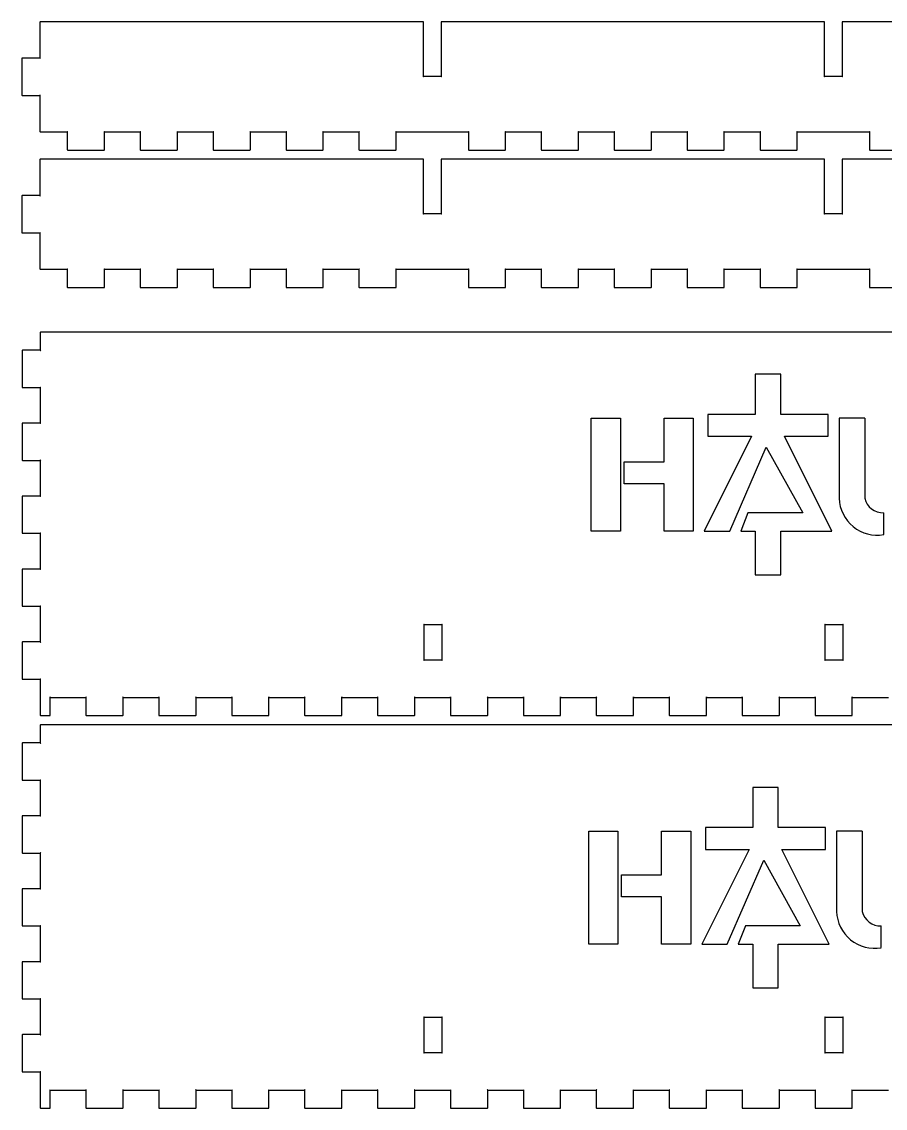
# Model space of a CAD drawing. Header units: millimetres. Extents: x -223 to 223, y -149 to 149.
# Drawn here: x -222.7 to 14.2, y -149 to 149 of the extents above; entities that cross this region are included whole.
import ezdxf

# ---------------------------------------------------------------- set-up
doc = ezdxf.new("R2010")
doc.units = ezdxf.units.MM
doc.layers.add('decoupe2', color=7, linetype='Continuous', lineweight=25, true_color=0x000000)
doc.layers.add('logo', color=1, linetype='Continuous', lineweight=25, true_color=0xff0000)

msp = doc.modelspace()

# ---------------------------------------------------------------- linework, layer by layer
at = {"layer": 'decoupe2', "color": 7, "true_color": 0xffffff}
for points in [[(-112.55, 149), (-217.55, 149)], [(-2.55, 149), (-107.55, 149)], [(107.45, 149), (2.45, 149)], [(-217.65, 148.9), (-217.65, 148.9), (-217.65, 138.9)], [(-112.45, 133.9), (-112.45, 148.9)], [(-107.65, 148.9), (-107.65, 133.9)], [(-2.45, 133.9), (-2.45, 148.9)], [(2.35, 148.9), (2.35, 133.9)], [(-222.65, 138.9), (-222.65, 128.9)], [(-217.55, 139), (-222.55, 139)], [(-107.55, 134), (-112.55, 134)], [(2.45, 134), (-2.55, 134)], [(-222.55, 128.8), (-217.55, 128.8)], [(-217.65, 128.9), (-217.65, 118.9)], [(-217.55, 118.8), (-210.05, 118.8)], [(-210.15, 118.9), (-210.15, 113.9)], [(-200.05, 118.8), (-190.05, 118.8)], [(-199.95, 113.9), (-199.95, 118.9)], [(-190.15, 118.9), (-190.15, 113.9)], [(-180.05, 118.8), (-170.05, 118.8)], [(-179.95, 113.9), (-179.95, 118.9)], [(-170.15, 118.9), (-170.15, 113.9)], [(-160.05, 118.8), (-150.05, 118.8)], [(-159.95, 113.9), (-159.95, 118.9)], [(-150.15, 118.9), (-150.15, 113.9)], [(-140.05, 118.8), (-130.05, 118.8)], [(-139.95, 113.9), (-139.95, 118.9)], [(-130.15, 118.9), (-130.15, 113.9)], [(-120.05, 118.8), (-112.55, 118.8), (-110.05, 118.8), (-107.55, 118.8), (-100.05, 118.8)], [(-119.95, 113.9), (-119.95, 118.9)], [(-100.15, 118.9), (-100.15, 113.9)], [(-90.05, 118.8), (-80.05, 118.8)], [(-89.95, 113.9), (-89.95, 118.9)], [(-80.15, 118.9), (-80.15, 113.9)], [(-70.05, 118.8), (-60.05, 118.8)], [(-69.95, 113.9), (-69.95, 118.9)], [(-60.15, 118.9), (-60.15, 113.9)], [(-50.05, 118.8), (-40.05, 118.8)], [(-49.95, 113.9), (-49.95, 118.9)], [(-40.15, 118.9), (-40.15, 113.9)], [(-30.05, 118.8), (-20.05, 118.8)], [(-29.95, 113.9), (-29.95, 118.9)], [(-20.15, 118.9), (-20.15, 113.9)], [(-10.05, 118.8), (-2.55, 118.8), (-0.05, 118.8), (2.45, 118.8), (9.95, 118.8)], [(-9.95, 113.9), (-9.95, 118.9)], [(9.85, 118.9), (9.85, 113.9)], [(-210.05, 113.8), (-200.05, 113.8)], [(-190.05, 113.8), (-180.05, 113.8)], [(-170.05, 113.8), (-160.05, 113.8)], [(-150.05, 113.8), (-140.05, 113.8)], [(-130.05, 113.8), (-120.05, 113.8)], [(-100.05, 113.8), (-90.05, 113.8)], [(-80.05, 113.8), (-70.05, 113.8)], [(-60.05, 113.8), (-50.05, 113.8)], [(-40.05, 113.8), (-30.05, 113.8)], [(-20.05, 113.8), (-10.05, 113.8)], [(9.95, 113.8), (19.95, 113.8)], [(-217.65, 111.2), (-217.65, 111.2), (-217.65, 101.2)], [(-112.55, 111.3), (-217.55, 111.3)], [(-112.45, 96.2), (-112.45, 111.2)], [(-107.65, 111.2), (-107.65, 96.2)], [(-2.55, 111.3), (-107.55, 111.3)], [(-2.45, 96.2), (-2.45, 111.2)], [(2.35, 111.2), (2.35, 96.2)], [(107.45, 111.3), (2.45, 111.3)], [(-222.65, 101.2), (-222.65, 91.2)], [(-217.55, 101.3), (-222.55, 101.3)], [(-107.55, 96.3), (-112.55, 96.3)], [(2.45, 96.3), (-2.55, 96.3)], [(-222.55, 91.1), (-217.55, 91.1)], [(-217.65, 91.2), (-217.65, 81.2)], [(-217.55, 81.1), (-210.05, 81.1)], [(-210.15, 81.2), (-210.15, 76.2)], [(-200.05, 81.1), (-190.05, 81.1)], [(-199.95, 76.2), (-199.95, 81.2)], [(-190.15, 81.2), (-190.15, 76.2)], [(-180.05, 81.1), (-170.05, 81.1)], [(-179.95, 76.2), (-179.95, 81.2)], [(-170.15, 81.2), (-170.15, 76.2)], [(-160.05, 81.1), (-150.05, 81.1)], [(-159.95, 76.2), (-159.95, 81.2)], [(-150.15, 81.2), (-150.15, 76.2)], [(-140.05, 81.1), (-130.05, 81.1)], [(-139.95, 76.2), (-139.95, 81.2)], [(-130.15, 81.2), (-130.15, 76.2)], [(-120.05, 81.1), (-112.55, 81.1), (-110.05, 81.1), (-107.55, 81.1), (-100.05, 81.1)], [(-119.95, 76.2), (-119.95, 81.2)], [(-100.15, 81.2), (-100.15, 76.2)], [(-90.05, 81.1), (-80.05, 81.1)], [(-89.95, 76.2), (-89.95, 81.2)], [(-80.15, 81.2), (-80.15, 76.2)], [(-70.05, 81.1), (-60.05, 81.1)], [(-69.95, 76.2), (-69.95, 81.2)], [(-60.15, 81.2), (-60.15, 76.2)], [(-50.05, 81.1), (-40.05, 81.1)], [(-49.95, 76.2), (-49.95, 81.2)], [(-40.15, 81.2), (-40.15, 76.2)], [(-30.05, 81.1), (-20.05, 81.1)], [(-29.95, 76.2), (-29.95, 81.2)], [(-20.15, 81.2), (-20.15, 76.2)], [(-10.05, 81.1), (-2.55, 81.1), (-0.05, 81.1), (2.45, 81.1), (9.95, 81.1)], [(-9.95, 76.2), (-9.95, 81.2)], [(9.85, 81.2), (9.85, 76.2)], [(-210.05, 76.1), (-200.05, 76.1)], [(-190.05, 76.1), (-180.05, 76.1)], [(-170.05, 76.1), (-160.05, 76.1)], [(-150.05, 76.1), (-140.05, 76.1)], [(-130.05, 76.1), (-120.05, 76.1)], [(-100.05, 76.1), (-90.05, 76.1)], [(-80.05, 76.1), (-70.05, 76.1)], [(-60.05, 76.1), (-50.05, 76.1)], [(-40.05, 76.1), (-30.05, 76.1)], [(-20.05, 76.1), (-10.05, 76.1)], [(9.95, 76.1), (19.95, 76.1)], [(-217.55, 63.8), (-217.55, 63.8), (-217.55, 58.8)], [(217.55, 63.9), (217.55, 63.9), (-217.45, 63.9)], [(-222.55, 58.8), (-222.55, 48.8)], [(-217.45, 58.9), (-222.45, 58.9)], [(-222.45, 48.7), (-217.45, 48.7)], [(-217.55, 48.8), (-217.55, 38.8)], [(-222.55, 38.8), (-222.55, 28.8)], [(-217.45, 38.9), (-222.45, 38.9)], [(-222.45, 28.7), (-217.45, 28.7)], [(-217.55, 28.8), (-217.55, 18.8)], [(-222.55, 18.8), (-222.55, 8.8)], [(-217.45, 18.9), (-222.45, 18.9)], [(-222.45, 8.7), (-217.45, 8.7)], [(-217.55, 8.8), (-217.55, -1.2)], [(-222.55, -1.2), (-222.55, -11.2)], [(-217.45, -1.1), (-222.45, -1.1)], [(-222.45, -11.3), (-217.45, -11.3)], [(-217.55, -11.2), (-217.55, -21.2)], [(-222.55, -21.2), (-222.55, -31.2)], [(-217.45, -21.1), (-222.45, -21.1)], [(-222.45, -31.3), (-217.45, -31.3)], [(-217.55, -31.2), (-217.55, -36.2), (-217.55, -41.2)], [(-214.95, -36.3), (-204.95, -36.3)], [(-214.85, -41.2), (-214.85, -36.2)], [(-205.05, -36.2), (-205.05, -41.2)], [(-194.95, -36.3), (-184.95, -36.3)], [(-194.85, -41.2), (-194.85, -36.2)], [(-185.05, -36.2), (-185.05, -41.2)], [(-174.95, -36.3), (-164.95, -36.3)], [(-174.85, -41.2), (-174.85, -36.2)], [(-165.05, -36.2), (-165.05, -41.2)], [(-154.95, -36.3), (-144.95, -36.3)], [(-154.85, -41.2), (-154.85, -36.2)], [(-145.05, -36.2), (-145.05, -41.2)], [(-134.95, -36.3), (-124.95, -36.3)], [(-134.85, -41.2), (-134.85, -36.2)], [(-125.05, -36.2), (-125.05, -41.2)], [(-114.95, -36.3), (-104.95, -36.3)], [(-114.85, -41.2), (-114.85, -36.2)], [(-105.05, -36.2), (-105.05, -41.2)], [(-94.95, -36.3), (-84.95, -36.3)], [(-94.85, -41.2), (-94.85, -36.2)], [(-85.05, -36.2), (-85.05, -41.2)], [(-74.95, -36.3), (-64.95, -36.3)], [(-74.85, -41.2), (-74.85, -36.2)], [(-65.05, -36.2), (-65.05, -41.2)], [(-54.95, -36.3), (-44.95, -36.3)], [(-54.85, -41.2), (-54.85, -36.2)], [(-45.05, -36.2), (-45.05, -41.2)], [(-34.95, -36.3), (-24.95, -36.3)], [(-34.85, -41.2), (-34.85, -36.2)], [(-25.05, -36.2), (-25.05, -41.2)], [(-14.95, -36.3), (-4.95, -36.3)], [(-14.85, -41.2), (-14.85, -36.2)], [(-5.05, -36.2), (-5.05, -41.2)], [(5.05, -36.3), (15.05, -36.3)], [(5.15, -41.2), (5.15, -36.2)], [(-217.45, -41.3), (-214.95, -41.3)], [(-204.95, -41.3), (-194.95, -41.3)], [(-184.95, -41.3), (-174.95, -41.3)], [(-164.95, -41.3), (-154.95, -41.3)], [(-144.95, -41.3), (-134.95, -41.3)], [(-124.95, -41.3), (-114.95, -41.3)], [(-104.95, -41.3), (-94.95, -41.3)], [(-84.95, -41.3), (-74.95, -41.3)], [(-64.95, -41.3), (-54.95, -41.3)], [(-44.95, -41.3), (-34.95, -41.3)], [(-24.95, -41.3), (-14.95, -41.3)], [(-4.95, -41.3), (5.05, -41.3)], [(-217.55, -43.9), (-217.55, -43.9), (-217.55, -48.9)], [(217.55, -43.8), (217.55, -43.8), (-217.45, -43.8)], [(-222.55, -48.9), (-222.55, -58.9)], [(-217.45, -48.8), (-222.45, -48.8)], [(-222.45, -59), (-217.45, -59)], [(-217.55, -58.9), (-217.55, -68.9)], [(-222.55, -68.9), (-222.55, -78.9)], [(-217.45, -68.8), (-222.45, -68.8)], [(-222.45, -79), (-217.45, -79)], [(-217.55, -78.9), (-217.55, -88.9)], [(-222.55, -88.9), (-222.55, -98.9)], [(-217.45, -88.8), (-222.45, -88.8)], [(-222.45, -99), (-217.45, -99)], [(-217.55, -98.9), (-217.55, -108.9)], [(-222.55, -108.9), (-222.55, -118.9)], [(-217.45, -108.8), (-222.45, -108.8)], [(-222.45, -119), (-217.45, -119)], [(-217.55, -118.9), (-217.55, -128.9)], [(-222.55, -128.9), (-222.55, -138.9)], [(-217.45, -128.8), (-222.45, -128.8)], [(-222.45, -139), (-217.45, -139)], [(-217.55, -138.9), (-217.55, -143.9), (-217.55, -148.9)], [(-214.95, -144), (-204.95, -144)], [(-214.85, -148.9), (-214.85, -143.9)], [(-205.05, -143.9), (-205.05, -148.9)], [(-194.95, -144), (-184.95, -144)], [(-194.85, -148.9), (-194.85, -143.9)], [(-185.05, -143.9), (-185.05, -148.9)], [(-174.95, -144), (-164.95, -144)], [(-174.85, -148.9), (-174.85, -143.9)], [(-165.05, -143.9), (-165.05, -148.9)], [(-154.95, -144), (-144.95, -144)], [(-154.85, -148.9), (-154.85, -143.9)], [(-145.05, -143.9), (-145.05, -148.9)], [(-134.95, -144), (-124.95, -144)], [(-134.85, -148.9), (-134.85, -143.9)], [(-125.05, -143.9), (-125.05, -148.9)], [(-114.95, -144), (-104.95, -144)], [(-114.85, -148.9), (-114.85, -143.9)], [(-105.05, -143.9), (-105.05, -148.9)], [(-94.95, -144), (-84.95, -144)], [(-94.85, -148.9), (-94.85, -143.9)], [(-85.05, -143.9), (-85.05, -148.9)], [(-74.95, -144), (-64.95, -144)], [(-74.85, -148.9), (-74.85, -143.9)], [(-65.05, -143.9), (-65.05, -148.9)], [(-54.95, -144), (-44.95, -144)], [(-54.85, -148.9), (-54.85, -143.9)], [(-45.05, -143.9), (-45.05, -148.9)], [(-34.95, -144), (-24.95, -144)], [(-34.85, -148.9), (-34.85, -143.9)], [(-25.05, -143.9), (-25.05, -148.9)], [(-14.95, -144), (-4.95, -144)], [(-14.85, -148.9), (-14.85, -143.9)], [(-5.05, -143.9), (-5.05, -148.9)], [(5.05, -144), (15.05, -144)], [(5.15, -148.9), (5.15, -143.9)], [(-217.45, -149), (-214.95, -149)], [(-204.95, -149), (-194.95, -149)], [(-184.95, -149), (-174.95, -149)], [(-164.95, -149), (-154.95, -149)], [(-144.95, -149), (-134.95, -149)], [(-124.95, -149), (-114.95, -149)], [(-104.95, -149), (-94.95, -149)], [(-84.95, -149), (-74.95, -149)], [(-64.95, -149), (-54.95, -149)], [(-44.95, -149), (-34.95, -149)], [(-24.95, -149), (-14.95, -149)], [(-4.95, -149), (5.05, -149)]]:
    msp.add_lwpolyline(points, dxfattribs=at)
at = {"layer": 'decoupe2', "color": 5, "true_color": 0x0000ff}
for points in [[(-112.35, -16.31), (-107.35, -16.31)], [(-112.25, -26.21), (-112.25, -16.21)], [(-107.45, -16.21), (-107.45, -26.21)], [(-2.35, -16.31), (2.65, -16.31)], [(-2.25, -26.21), (-2.25, -16.21)], [(2.55, -16.21), (2.55, -26.21)], [(-107.35, -26.1), (-112.35, -26.1)], [(2.65, -26.1), (-2.35, -26.1)], [(-112.35, -124.01), (-107.35, -124.01)], [(-112.25, -133.9), (-112.25, -123.9)], [(-107.45, -123.9), (-107.45, -133.9)], [(-2.35, -124.01), (2.65, -124.01)], [(-2.25, -133.9), (-2.25, -123.9)], [(2.55, -123.9), (2.55, -133.9)], [(-107.35, -133.8), (-112.35, -133.8)], [(2.65, -133.8), (-2.35, -133.8)]]:
    msp.add_lwpolyline(points, dxfattribs=at)
at = {"layer": 'decoupe2', "color": 7, "true_color": 0xffffff}
for points in [[(-217.55, 149), (-217.61, 149), (-217.65, 148.96), (-217.65, 148.9)], [(-112.45, 148.9), (-112.45, 148.96), (-112.49, 149), (-112.55, 149)], [(-107.55, 149), (-107.61, 149), (-107.65, 148.96), (-107.65, 148.9)], [(-2.45, 148.9), (-2.45, 148.96), (-2.49, 149), (-2.55, 149)], [(2.45, 149), (2.39, 149), (2.35, 148.96), (2.35, 148.9)], [(-222.55, 139), (-222.61, 139), (-222.65, 138.96), (-222.65, 138.9)], [(-217.65, 138.9), (-217.65, 138.96), (-217.61, 139), (-217.55, 139)], [(-112.55, 134), (-112.5, 134), (-112.45, 133.96), (-112.45, 133.9)], [(-107.65, 133.9), (-107.65, 133.96), (-107.61, 134), (-107.55, 134)], [(-2.55, 134), (-2.5, 134), (-2.45, 133.96), (-2.45, 133.9)], [(2.35, 133.9), (2.35, 133.96), (2.39, 134), (2.45, 134)], [(-222.65, 128.9), (-222.65, 128.85), (-222.61, 128.8), (-222.55, 128.8)], [(-217.55, 128.8), (-217.61, 128.8), (-217.65, 128.84), (-217.65, 128.9)], [(-217.65, 118.9), (-217.65, 118.85), (-217.61, 118.8), (-217.55, 118.8)], [(-210.05, 118.8), (-210.11, 118.8), (-210.15, 118.84), (-210.15, 118.9)], [(-199.95, 118.9), (-199.95, 118.85), (-199.99, 118.8), (-200.05, 118.8)], [(-190.05, 118.8), (-190.11, 118.8), (-190.15, 118.84), (-190.15, 118.9)], [(-179.95, 118.9), (-179.95, 118.85), (-179.99, 118.8), (-180.05, 118.8)], [(-170.05, 118.8), (-170.11, 118.8), (-170.15, 118.84), (-170.15, 118.9)], [(-159.95, 118.9), (-159.95, 118.85), (-159.99, 118.8), (-160.05, 118.8)], [(-150.05, 118.8), (-150.11, 118.8), (-150.15, 118.84), (-150.15, 118.9)], [(-139.95, 118.9), (-139.95, 118.85), (-139.99, 118.8), (-140.05, 118.8)], [(-130.05, 118.8), (-130.11, 118.8), (-130.15, 118.84), (-130.15, 118.9)], [(-119.95, 118.9), (-119.95, 118.85), (-119.99, 118.8), (-120.05, 118.8)], [(-100.05, 118.8), (-100.11, 118.8), (-100.15, 118.84), (-100.15, 118.9)], [(-89.95, 118.9), (-89.95, 118.85), (-89.99, 118.8), (-90.05, 118.8)], [(-80.05, 118.8), (-80.11, 118.8), (-80.15, 118.84), (-80.15, 118.9)], [(-69.95, 118.9), (-69.95, 118.85), (-69.99, 118.8), (-70.05, 118.8)], [(-60.05, 118.8), (-60.11, 118.8), (-60.15, 118.84), (-60.15, 118.9)], [(-49.95, 118.9), (-49.95, 118.85), (-49.99, 118.8), (-50.05, 118.8)], [(-40.05, 118.8), (-40.11, 118.8), (-40.15, 118.84), (-40.15, 118.9)], [(-29.95, 118.9), (-29.95, 118.85), (-29.99, 118.8), (-30.05, 118.8)], [(-20.05, 118.8), (-20.11, 118.8), (-20.15, 118.84), (-20.15, 118.9)], [(-9.95, 118.9), (-9.95, 118.85), (-9.99, 118.8), (-10.05, 118.8)], [(9.95, 118.8), (9.89, 118.8), (9.85, 118.84), (9.85, 118.9)], [(-210.15, 113.9), (-210.15, 113.85), (-210.11, 113.8), (-210.05, 113.8)], [(-200.05, 113.8), (-200, 113.8), (-199.95, 113.84), (-199.95, 113.9)], [(-190.15, 113.9), (-190.15, 113.85), (-190.11, 113.8), (-190.05, 113.8)], [(-180.05, 113.8), (-180, 113.8), (-179.95, 113.84), (-179.95, 113.9)], [(-170.15, 113.9), (-170.15, 113.85), (-170.11, 113.8), (-170.05, 113.8)], [(-160.05, 113.8), (-160, 113.8), (-159.95, 113.84), (-159.95, 113.9)], [(-150.15, 113.9), (-150.15, 113.85), (-150.11, 113.8), (-150.05, 113.8)], [(-140.05, 113.8), (-140, 113.8), (-139.95, 113.84), (-139.95, 113.9)], [(-130.15, 113.9), (-130.15, 113.85), (-130.11, 113.8), (-130.05, 113.8)], [(-120.05, 113.8), (-120, 113.8), (-119.95, 113.84), (-119.95, 113.9)], [(-100.15, 113.9), (-100.15, 113.85), (-100.11, 113.8), (-100.05, 113.8)], [(-90.05, 113.8), (-90, 113.8), (-89.95, 113.84), (-89.95, 113.9)], [(-80.15, 113.9), (-80.15, 113.85), (-80.11, 113.8), (-80.05, 113.8)], [(-70.05, 113.8), (-70, 113.8), (-69.95, 113.84), (-69.95, 113.9)], [(-60.15, 113.9), (-60.15, 113.85), (-60.11, 113.8), (-60.05, 113.8)], [(-50.05, 113.8), (-50, 113.8), (-49.95, 113.84), (-49.95, 113.9)], [(-40.15, 113.9), (-40.15, 113.85), (-40.11, 113.8), (-40.05, 113.8)], [(-30.05, 113.8), (-30, 113.8), (-29.95, 113.84), (-29.95, 113.9)], [(-20.15, 113.9), (-20.15, 113.85), (-20.11, 113.8), (-20.05, 113.8)], [(-10.05, 113.8), (-10, 113.8), (-9.95, 113.84), (-9.95, 113.9)], [(9.85, 113.9), (9.85, 113.85), (9.89, 113.8), (9.95, 113.8)], [(-217.55, 111.3), (-217.61, 111.3), (-217.65, 111.26), (-217.65, 111.2)], [(-112.45, 111.2), (-112.45, 111.26), (-112.49, 111.3), (-112.55, 111.3)], [(-107.55, 111.3), (-107.61, 111.3), (-107.65, 111.26), (-107.65, 111.2)], [(-2.45, 111.2), (-2.45, 111.26), (-2.49, 111.3), (-2.55, 111.3)], [(2.45, 111.3), (2.39, 111.3), (2.35, 111.26), (2.35, 111.2)], [(-222.55, 101.3), (-222.61, 101.3), (-222.65, 101.26), (-222.65, 101.2)], [(-217.65, 101.2), (-217.65, 101.26), (-217.61, 101.3), (-217.55, 101.3)], [(-112.55, 96.3), (-112.5, 96.3), (-112.45, 96.26), (-112.45, 96.2)], [(-107.65, 96.2), (-107.65, 96.26), (-107.61, 96.3), (-107.55, 96.3)], [(-2.55, 96.3), (-2.5, 96.3), (-2.45, 96.26), (-2.45, 96.2)], [(2.35, 96.2), (2.35, 96.26), (2.39, 96.3), (2.45, 96.3)], [(-222.65, 91.2), (-222.65, 91.15), (-222.61, 91.1), (-222.55, 91.1)], [(-217.55, 91.1), (-217.61, 91.1), (-217.65, 91.14), (-217.65, 91.2)], [(-217.65, 81.2), (-217.65, 81.15), (-217.61, 81.1), (-217.55, 81.1)], [(-210.05, 81.1), (-210.11, 81.1), (-210.15, 81.14), (-210.15, 81.2)], [(-199.95, 81.2), (-199.95, 81.15), (-199.99, 81.1), (-200.05, 81.1)], [(-190.05, 81.1), (-190.11, 81.1), (-190.15, 81.14), (-190.15, 81.2)], [(-179.95, 81.2), (-179.95, 81.15), (-179.99, 81.1), (-180.05, 81.1)], [(-170.05, 81.1), (-170.11, 81.1), (-170.15, 81.14), (-170.15, 81.2)], [(-159.95, 81.2), (-159.95, 81.15), (-159.99, 81.1), (-160.05, 81.1)], [(-150.05, 81.1), (-150.11, 81.1), (-150.15, 81.14), (-150.15, 81.2)], [(-139.95, 81.2), (-139.95, 81.15), (-139.99, 81.1), (-140.05, 81.1)], [(-130.05, 81.1), (-130.11, 81.1), (-130.15, 81.14), (-130.15, 81.2)], [(-119.95, 81.2), (-119.95, 81.15), (-119.99, 81.1), (-120.05, 81.1)], [(-100.05, 81.1), (-100.11, 81.1), (-100.15, 81.14), (-100.15, 81.2)], [(-89.95, 81.2), (-89.95, 81.15), (-89.99, 81.1), (-90.05, 81.1)], [(-80.05, 81.1), (-80.11, 81.1), (-80.15, 81.14), (-80.15, 81.2)], [(-69.95, 81.2), (-69.95, 81.15), (-69.99, 81.1), (-70.05, 81.1)], [(-60.05, 81.1), (-60.11, 81.1), (-60.15, 81.14), (-60.15, 81.2)], [(-49.95, 81.2), (-49.95, 81.15), (-49.99, 81.1), (-50.05, 81.1)], [(-40.05, 81.1), (-40.11, 81.1), (-40.15, 81.14), (-40.15, 81.2)], [(-29.95, 81.2), (-29.95, 81.15), (-29.99, 81.1), (-30.05, 81.1)], [(-20.05, 81.1), (-20.11, 81.1), (-20.15, 81.14), (-20.15, 81.2)], [(-9.95, 81.2), (-9.95, 81.15), (-9.99, 81.1), (-10.05, 81.1)], [(9.95, 81.1), (9.89, 81.1), (9.85, 81.14), (9.85, 81.2)], [(-210.15, 76.2), (-210.15, 76.15), (-210.11, 76.1), (-210.05, 76.1)], [(-200.05, 76.1), (-200, 76.1), (-199.95, 76.14), (-199.95, 76.2)], [(-190.15, 76.2), (-190.15, 76.15), (-190.11, 76.1), (-190.05, 76.1)], [(-180.05, 76.1), (-180, 76.1), (-179.95, 76.14), (-179.95, 76.2)], [(-170.15, 76.2), (-170.15, 76.15), (-170.11, 76.1), (-170.05, 76.1)], [(-160.05, 76.1), (-160, 76.1), (-159.95, 76.14), (-159.95, 76.2)], [(-150.15, 76.2), (-150.15, 76.15), (-150.11, 76.1), (-150.05, 76.1)], [(-140.05, 76.1), (-140, 76.1), (-139.95, 76.14), (-139.95, 76.2)], [(-130.15, 76.2), (-130.15, 76.15), (-130.11, 76.1), (-130.05, 76.1)], [(-120.05, 76.1), (-120, 76.1), (-119.95, 76.14), (-119.95, 76.2)], [(-100.15, 76.2), (-100.15, 76.15), (-100.11, 76.1), (-100.05, 76.1)], [(-90.05, 76.1), (-90, 76.1), (-89.95, 76.14), (-89.95, 76.2)], [(-80.15, 76.2), (-80.15, 76.15), (-80.11, 76.1), (-80.05, 76.1)], [(-70.05, 76.1), (-70, 76.1), (-69.95, 76.14), (-69.95, 76.2)], [(-60.15, 76.2), (-60.15, 76.15), (-60.11, 76.1), (-60.05, 76.1)], [(-50.05, 76.1), (-50, 76.1), (-49.95, 76.14), (-49.95, 76.2)], [(-40.15, 76.2), (-40.15, 76.15), (-40.11, 76.1), (-40.05, 76.1)], [(-30.05, 76.1), (-30, 76.1), (-29.95, 76.14), (-29.95, 76.2)], [(-20.15, 76.2), (-20.15, 76.15), (-20.11, 76.1), (-20.05, 76.1)], [(-10.05, 76.1), (-10, 76.1), (-9.95, 76.14), (-9.95, 76.2)], [(9.85, 76.2), (9.85, 76.15), (9.89, 76.1), (9.95, 76.1)], [(-217.45, 63.9), (-217.5, 63.9), (-217.55, 63.86), (-217.55, 63.8)], [(-222.45, 58.9), (-222.5, 58.9), (-222.55, 58.86), (-222.55, 58.8)], [(-217.55, 58.8), (-217.55, 58.85), (-217.51, 58.9), (-217.45, 58.9)], [(-222.55, 48.8), (-222.55, 48.74), (-222.51, 48.7), (-222.45, 48.7)], [(-217.45, 48.7), (-217.5, 48.7), (-217.55, 48.74), (-217.55, 48.8)], [(-222.45, 38.9), (-222.5, 38.9), (-222.55, 38.86), (-222.55, 38.8)], [(-217.55, 38.8), (-217.55, 38.85), (-217.51, 38.9), (-217.45, 38.9)], [(-222.55, 28.8), (-222.55, 28.74), (-222.51, 28.7), (-222.45, 28.7)], [(-217.45, 28.7), (-217.5, 28.7), (-217.55, 28.74), (-217.55, 28.8)], [(-222.45, 18.9), (-222.5, 18.9), (-222.55, 18.86), (-222.55, 18.8)], [(-217.55, 18.8), (-217.55, 18.85), (-217.51, 18.9), (-217.45, 18.9)], [(-222.55, 8.8), (-222.55, 8.74), (-222.51, 8.7), (-222.45, 8.7)], [(-217.45, 8.7), (-217.5, 8.7), (-217.55, 8.74), (-217.55, 8.8)], [(-222.45, -1.1), (-222.5, -1.1), (-222.55, -1.14), (-222.55, -1.2)], [(-217.55, -1.2), (-217.55, -1.15), (-217.51, -1.1), (-217.45, -1.1)], [(-222.55, -11.2), (-222.55, -11.26), (-222.51, -11.3), (-222.45, -11.3)], [(-217.45, -11.3), (-217.5, -11.3), (-217.55, -11.26), (-217.55, -11.2)], [(-222.45, -21.1), (-222.5, -21.1), (-222.55, -21.14), (-222.55, -21.2)], [(-217.55, -21.2), (-217.55, -21.15), (-217.51, -21.1), (-217.45, -21.1)], [(-222.55, -31.2), (-222.55, -31.26), (-222.51, -31.3), (-222.45, -31.3)], [(-217.45, -31.3), (-217.5, -31.3), (-217.55, -31.26), (-217.55, -31.2)], [(-214.85, -36.2), (-214.85, -36.26), (-214.89, -36.3), (-214.95, -36.3)], [(-204.95, -36.3), (-205, -36.3), (-205.05, -36.26), (-205.05, -36.2)], [(-194.85, -36.2), (-194.85, -36.26), (-194.89, -36.3), (-194.95, -36.3)], [(-184.95, -36.3), (-185, -36.3), (-185.05, -36.26), (-185.05, -36.2)], [(-174.85, -36.2), (-174.85, -36.26), (-174.89, -36.3), (-174.95, -36.3)], [(-164.95, -36.3), (-165, -36.3), (-165.05, -36.26), (-165.05, -36.2)], [(-154.85, -36.2), (-154.85, -36.26), (-154.89, -36.3), (-154.95, -36.3)], [(-144.95, -36.3), (-145, -36.3), (-145.05, -36.26), (-145.05, -36.2)], [(-134.85, -36.2), (-134.85, -36.26), (-134.89, -36.3), (-134.95, -36.3)], [(-124.95, -36.3), (-125, -36.3), (-125.05, -36.26), (-125.05, -36.2)], [(-114.85, -36.2), (-114.85, -36.26), (-114.89, -36.3), (-114.95, -36.3)], [(-104.95, -36.3), (-105, -36.3), (-105.05, -36.26), (-105.05, -36.2)], [(-94.85, -36.2), (-94.85, -36.26), (-94.89, -36.3), (-94.95, -36.3)], [(-84.95, -36.3), (-85, -36.3), (-85.05, -36.26), (-85.05, -36.2)], [(-74.85, -36.2), (-74.85, -36.26), (-74.89, -36.3), (-74.95, -36.3)], [(-64.95, -36.3), (-65, -36.3), (-65.05, -36.26), (-65.05, -36.2)], [(-54.85, -36.2), (-54.85, -36.26), (-54.89, -36.3), (-54.95, -36.3)], [(-44.95, -36.3), (-45, -36.3), (-45.05, -36.26), (-45.05, -36.2)], [(-34.85, -36.2), (-34.85, -36.26), (-34.89, -36.3), (-34.95, -36.3)], [(-24.95, -36.3), (-25, -36.3), (-25.05, -36.26), (-25.05, -36.2)], [(-14.85, -36.2), (-14.85, -36.26), (-14.89, -36.3), (-14.95, -36.3)], [(-4.95, -36.3), (-5, -36.3), (-5.05, -36.26), (-5.05, -36.2)], [(5.15, -36.2), (5.15, -36.26), (5.11, -36.3), (5.05, -36.3)], [(-217.55, -41.2), (-217.55, -41.26), (-217.51, -41.3), (-217.45, -41.3)], [(-214.95, -41.3), (-214.89, -41.3), (-214.85, -41.26), (-214.85, -41.2)], [(-205.05, -41.2), (-205.05, -41.26), (-205.01, -41.3), (-204.95, -41.3)], [(-194.95, -41.3), (-194.89, -41.3), (-194.85, -41.26), (-194.85, -41.2)], [(-185.05, -41.2), (-185.05, -41.26), (-185.01, -41.3), (-184.95, -41.3)], [(-174.95, -41.3), (-174.89, -41.3), (-174.85, -41.26), (-174.85, -41.2)], [(-165.05, -41.2), (-165.05, -41.26), (-165.01, -41.3), (-164.95, -41.3)], [(-154.95, -41.3), (-154.89, -41.3), (-154.85, -41.26), (-154.85, -41.2)], [(-145.05, -41.2), (-145.05, -41.26), (-145.01, -41.3), (-144.95, -41.3)], [(-134.95, -41.3), (-134.89, -41.3), (-134.85, -41.26), (-134.85, -41.2)], [(-125.05, -41.2), (-125.05, -41.26), (-125.01, -41.3), (-124.95, -41.3)], [(-114.95, -41.3), (-114.89, -41.3), (-114.85, -41.26), (-114.85, -41.2)], [(-105.05, -41.2), (-105.05, -41.26), (-105.01, -41.3), (-104.95, -41.3)], [(-94.95, -41.3), (-94.89, -41.3), (-94.85, -41.26), (-94.85, -41.2)], [(-85.05, -41.2), (-85.05, -41.26), (-85.01, -41.3), (-84.95, -41.3)], [(-74.95, -41.3), (-74.89, -41.3), (-74.85, -41.26), (-74.85, -41.2)], [(-65.05, -41.2), (-65.05, -41.26), (-65.01, -41.3), (-64.95, -41.3)], [(-54.95, -41.3), (-54.89, -41.3), (-54.85, -41.26), (-54.85, -41.2)], [(-45.05, -41.2), (-45.05, -41.26), (-45.01, -41.3), (-44.95, -41.3)], [(-34.95, -41.3), (-34.89, -41.3), (-34.85, -41.26), (-34.85, -41.2)], [(-25.05, -41.2), (-25.05, -41.26), (-25.01, -41.3), (-24.95, -41.3)], [(-14.95, -41.3), (-14.89, -41.3), (-14.85, -41.26), (-14.85, -41.2)], [(-5.05, -41.2), (-5.05, -41.26), (-5.01, -41.3), (-4.95, -41.3)], [(5.05, -41.3), (5.11, -41.3), (5.15, -41.26), (5.15, -41.2)], [(-217.45, -43.8), (-217.5, -43.8), (-217.55, -43.84), (-217.55, -43.9)], [(-222.45, -48.8), (-222.5, -48.8), (-222.55, -48.84), (-222.55, -48.9)], [(-217.55, -48.9), (-217.55, -48.85), (-217.51, -48.8), (-217.45, -48.8)], [(-222.55, -58.9), (-222.55, -58.96), (-222.51, -59), (-222.45, -59)], [(-217.45, -59), (-217.5, -59), (-217.55, -58.96), (-217.55, -58.9)], [(-222.45, -68.8), (-222.5, -68.8), (-222.55, -68.84), (-222.55, -68.9)], [(-217.55, -68.9), (-217.55, -68.85), (-217.51, -68.8), (-217.45, -68.8)], [(-222.55, -78.9), (-222.55, -78.96), (-222.51, -79), (-222.45, -79)], [(-217.45, -79), (-217.5, -79), (-217.55, -78.96), (-217.55, -78.9)], [(-222.45, -88.8), (-222.5, -88.8), (-222.55, -88.84), (-222.55, -88.9)], [(-217.55, -88.9), (-217.55, -88.85), (-217.51, -88.8), (-217.45, -88.8)], [(-222.55, -98.9), (-222.55, -98.96), (-222.51, -99), (-222.45, -99)], [(-217.45, -99), (-217.5, -99), (-217.55, -98.96), (-217.55, -98.9)], [(-222.45, -108.8), (-222.5, -108.8), (-222.55, -108.84), (-222.55, -108.9)], [(-217.55, -108.9), (-217.55, -108.85), (-217.51, -108.8), (-217.45, -108.8)], [(-222.55, -118.9), (-222.55, -118.96), (-222.51, -119), (-222.45, -119)], [(-217.45, -119), (-217.5, -119), (-217.55, -118.96), (-217.55, -118.9)], [(-222.45, -128.8), (-222.5, -128.8), (-222.55, -128.84), (-222.55, -128.9)], [(-217.55, -128.9), (-217.55, -128.85), (-217.51, -128.8), (-217.45, -128.8)], [(-222.55, -138.9), (-222.55, -138.96), (-222.51, -139), (-222.45, -139)], [(-217.45, -139), (-217.5, -139), (-217.55, -138.96), (-217.55, -138.9)], [(-214.85, -143.9), (-214.85, -143.96), (-214.89, -144), (-214.95, -144)], [(-204.95, -144), (-205, -144), (-205.05, -143.96), (-205.05, -143.9)], [(-194.85, -143.9), (-194.85, -143.96), (-194.89, -144), (-194.95, -144)], [(-184.95, -144), (-185, -144), (-185.05, -143.96), (-185.05, -143.9)], [(-174.85, -143.9), (-174.85, -143.96), (-174.89, -144), (-174.95, -144)], [(-164.95, -144), (-165, -144), (-165.05, -143.96), (-165.05, -143.9)], [(-154.85, -143.9), (-154.85, -143.96), (-154.89, -144), (-154.95, -144)], [(-144.95, -144), (-145, -144), (-145.05, -143.96), (-145.05, -143.9)], [(-134.85, -143.9), (-134.85, -143.96), (-134.89, -144), (-134.95, -144)], [(-124.95, -144), (-125, -144), (-125.05, -143.96), (-125.05, -143.9)], [(-114.85, -143.9), (-114.85, -143.96), (-114.89, -144), (-114.95, -144)], [(-104.95, -144), (-105, -144), (-105.05, -143.96), (-105.05, -143.9)], [(-94.85, -143.9), (-94.85, -143.96), (-94.89, -144), (-94.95, -144)], [(-84.95, -144), (-85, -144), (-85.05, -143.96), (-85.05, -143.9)], [(-74.85, -143.9), (-74.85, -143.96), (-74.89, -144), (-74.95, -144)], [(-64.95, -144), (-65, -144), (-65.05, -143.96), (-65.05, -143.9)], [(-54.85, -143.9), (-54.85, -143.96), (-54.89, -144), (-54.95, -144)], [(-44.95, -144), (-45, -144), (-45.05, -143.96), (-45.05, -143.9)], [(-34.85, -143.9), (-34.85, -143.96), (-34.89, -144), (-34.95, -144)], [(-24.95, -144), (-25, -144), (-25.05, -143.96), (-25.05, -143.9)], [(-14.85, -143.9), (-14.85, -143.96), (-14.89, -144), (-14.95, -144)], [(-4.95, -144), (-5, -144), (-5.05, -143.96), (-5.05, -143.9)], [(5.15, -143.9), (5.15, -143.96), (5.11, -144), (5.05, -144)], [(-217.55, -148.9), (-217.55, -148.96), (-217.51, -149), (-217.45, -149)], [(-214.95, -149), (-214.89, -149), (-214.85, -148.96), (-214.85, -148.9)], [(-205.05, -148.9), (-205.05, -148.96), (-205.01, -149), (-204.95, -149)], [(-194.95, -149), (-194.89, -149), (-194.85, -148.96), (-194.85, -148.9)], [(-185.05, -148.9), (-185.05, -148.96), (-185.01, -149), (-184.95, -149)], [(-174.95, -149), (-174.89, -149), (-174.85, -148.96), (-174.85, -148.9)], [(-165.05, -148.9), (-165.05, -148.96), (-165.01, -149), (-164.95, -149)], [(-154.95, -149), (-154.89, -149), (-154.85, -148.96), (-154.85, -148.9)], [(-145.05, -148.9), (-145.05, -148.96), (-145.01, -149), (-144.95, -149)], [(-134.95, -149), (-134.89, -149), (-134.85, -148.96), (-134.85, -148.9)], [(-125.05, -148.9), (-125.05, -148.96), (-125.01, -149), (-124.95, -149)], [(-114.95, -149), (-114.89, -149), (-114.85, -148.96), (-114.85, -148.9)], [(-105.05, -148.9), (-105.05, -148.96), (-105.01, -149), (-104.95, -149)], [(-94.95, -149), (-94.89, -149), (-94.85, -148.96), (-94.85, -148.9)], [(-85.05, -148.9), (-85.05, -148.96), (-85.01, -149), (-84.95, -149)], [(-74.95, -149), (-74.89, -149), (-74.85, -148.96), (-74.85, -148.9)], [(-65.05, -148.9), (-65.05, -148.96), (-65.01, -149), (-64.95, -149)], [(-54.95, -149), (-54.89, -149), (-54.85, -148.96), (-54.85, -148.9)], [(-45.05, -148.9), (-45.05, -148.96), (-45.01, -149), (-44.95, -149)], [(-34.95, -149), (-34.89, -149), (-34.85, -148.96), (-34.85, -148.9)], [(-25.05, -148.9), (-25.05, -148.96), (-25.01, -149), (-24.95, -149)], [(-14.95, -149), (-14.89, -149), (-14.85, -148.96), (-14.85, -148.9)], [(-5.05, -148.9), (-5.05, -148.96), (-5.01, -149), (-4.95, -149)], [(5.05, -149), (5.11, -149), (5.15, -148.96), (5.15, -148.9)]]:
    msp.add_open_spline(points, degree=3, dxfattribs=at)
at = {"layer": 'decoupe2', "color": 5, "true_color": 0x0000ff}
for points in [[(-112.25, -16.21), (-112.25, -16.26), (-112.29, -16.31), (-112.35, -16.31)], [(-107.35, -16.31), (-107.41, -16.31), (-107.45, -16.26), (-107.45, -16.21)], [(-2.25, -16.21), (-2.25, -16.26), (-2.29, -16.31), (-2.35, -16.31)], [(2.65, -16.31), (2.59, -16.31), (2.55, -16.26), (2.55, -16.21)], [(-112.35, -26.1), (-112.3, -26.1), (-112.25, -26.15), (-112.25, -26.21)], [(-107.45, -26.2), (-107.45, -26.15), (-107.41, -26.1), (-107.35, -26.1)], [(-2.35, -26.1), (-2.3, -26.1), (-2.25, -26.15), (-2.25, -26.21)], [(2.55, -26.2), (2.55, -26.15), (2.59, -26.1), (2.65, -26.1)], [(-112.25, -123.9), (-112.25, -123.96), (-112.29, -124.01), (-112.35, -124.01)], [(-107.35, -124.01), (-107.41, -124.01), (-107.45, -123.96), (-107.45, -123.9)], [(-2.25, -123.9), (-2.25, -123.96), (-2.29, -124.01), (-2.35, -124.01)], [(2.65, -124.01), (2.59, -124.01), (2.55, -123.96), (2.55, -123.9)], [(-112.35, -133.8), (-112.3, -133.8), (-112.25, -133.85), (-112.25, -133.9)], [(-107.45, -133.9), (-107.45, -133.85), (-107.41, -133.8), (-107.35, -133.8)], [(-2.35, -133.8), (-2.3, -133.8), (-2.25, -133.85), (-2.25, -133.9)], [(2.55, -133.9), (2.55, -133.85), (2.59, -133.8), (2.65, -133.8)]]:
    msp.add_open_spline(points, degree=3, dxfattribs=at)
at = {"layer": 'logo'}
for p, q in [((-14.45, 52.3), (-21.45, 52.3)), ((-21.45, 52.3), (-21.45, 41.3)), ((-14.45, 41.3), (-14.45, 52.3)), ((-66.45, 40.3), (-58.45, 40.3)), ((-66.45, 9.3), (-66.45, 40.3)), ((-58.45, 40.3), (-58.45, 9.3)), ((-46.45, 28.3), (-46.45, 40.3)), ((-46.45, 40.3), (-38.45, 40.3)), ((-38.45, 40.3), (-38.45, 9.3)), ((-21.45, 41.3), (-34.45, 41.3)), ((-34.45, 41.3), (-34.45, 35.3)), ((-1.45, 41.3), (-14.45, 41.3)), ((-1.45, 35.3), (-1.45, 41.3)), ((8.55, 40.3), (1.55, 40.3)), ((1.55, 40.3), (1.55, 18.3)), ((8.55, 40.3), (8.55, 18.3)), ((-22.45, 35.3), (-35.45, 9.3)), ((-34.45, 35.3), (-22.45, 35.3)), ((-0.45, 9.3), (-13.45, 35.3)), ((-13.45, 35.3), (-1.45, 35.3)), ((-28.45, 9.3), (-18.45, 32.3)), ((-18.45, 32.3), (-8.45, 14.3)), ((-57.45, 28.3), (-46.45, 28.3)), ((-57.45, 22.3), (-57.45, 28.3)), ((-46.45, 22.3), (-57.45, 22.3)), ((-46.45, 9.3), (-46.45, 22.3)), ((-23.45, 14.3), (-25.45, 9.3)), ((-8.45, 14.3), (-23.45, 14.3)), ((13.77, 8.35), (13.77, 14.3)), ((-58.45, 9.3), (-66.45, 9.3)), ((-38.45, 9.3), (-46.45, 9.3)), ((-35.45, 9.3), (-28.45, 9.3)), ((-25.45, 9.3), (-21.45, 9.3)), ((-21.45, 9.3), (-21.45, -2.7)), ((-21.45, 9.3), (-21.45, 9.3)), ((-14.45, -2.7), (-14.45, 9.3)), ((-14.45, 9.3), (-0.45, 9.3)), ((-21.45, -2.7), (-14.45, -2.7)), ((-15.15, -61), (-22.15, -61)), ((-22.15, -61), (-22.15, -72)), ((-15.15, -72), (-15.15, -61)), ((-67.15, -73), (-59.15, -73)), ((-67.15, -104), (-67.15, -73)), ((-59.15, -73), (-59.15, -104)), ((-47.15, -85), (-47.15, -73)), ((-47.15, -73), (-39.15, -73)), ((-39.15, -73), (-39.15, -104)), ((-22.15, -72), (-35.15, -72)), ((-35.15, -72), (-35.15, -78)), ((-2.15, -72), (-15.15, -72)), ((-2.15, -78), (-2.15, -72)), ((7.85, -73), (0.85, -73)), ((0.85, -73), (0.85, -95)), ((7.85, -73), (7.85, -95)), ((-23.15, -78), (-36.15, -104)), ((-35.15, -78), (-23.15, -78)), ((-1.15, -104), (-14.15, -78)), ((-14.15, -78), (-2.15, -78)), ((-29.15, -104), (-19.15, -81)), ((-19.15, -81), (-9.15, -99)), ((-58.15, -85), (-47.15, -85)), ((-58.15, -91), (-58.15, -85)), ((-47.15, -91), (-58.15, -91)), ((-47.15, -104), (-47.15, -91)), ((-24.15, -99), (-26.15, -104)), ((-9.15, -99), (-24.15, -99)), ((13.07, -104.95), (13.07, -99)), ((-59.15, -104), (-67.15, -104)), ((-39.15, -104), (-47.15, -104)), ((-36.15, -104), (-29.15, -104)), ((-26.15, -104), (-22.15, -104)), ((-22.15, -104), (-22.15, -116)), ((-22.15, -104), (-22.15, -104)), ((-15.15, -116), (-15.15, -104)), ((-15.15, -104), (-1.15, -104)), ((-22.15, -116), (-15.15, -116))]:
    msp.add_line(p, q, dxfattribs=at)
for centre, radius, start, end in [((11.98, 18.62), 10.43, 181.7876, 279.9067), ((13.62, 19.51), 5.21, 193.4656, 271.6352), ((11.28, -94.68), 10.43, 181.7876, 279.9067), ((12.92, -93.79), 5.21, 193.4656, 271.6352)]:
    msp.add_arc(centre, radius, start, end, dxfattribs=at)

doc.saveas('drawing.dxf')
